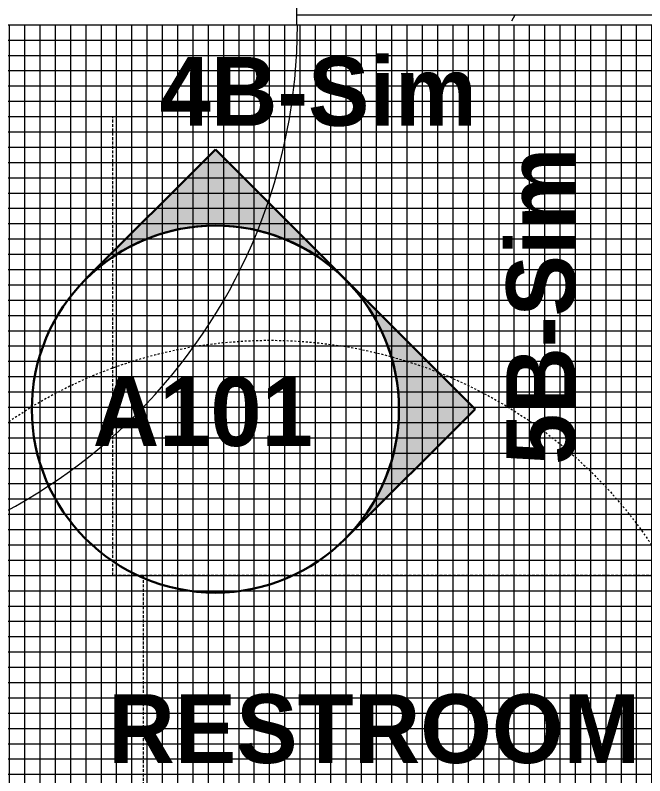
# Model space of a CAD drawing. Header units: inches. Extents: x -2767 to -1978, y 10471 to 10920.
# Drawn here: x -2155.01 to -2113.85, y 10563.03 to 10612.75 of the extents above; entities that cross this region are included whole.
import ezdxf

# ---------------------------------------------------------------- set-up
doc = ezdxf.new("R2010")
doc.units = ezdxf.units.IN
doc.header["$MEASUREMENT"] = 0
doc.linetypes.add('Dash', pattern=[0.25, 0.125, -0.125])
doc.linetypes.add('Hidden', pattern=[0.28125, 0.1875, -0.09375])
for name, color, linetype, lineweight in [('A-AREA-IDEN-1', 2, 'Continuous', 9), ('A-DOOR', 31, 'Continuous', 9), ('A-FLOR-PATT', 8, 'Continuous', 9), ('A-GENM', 5, 'Continuous', 9), ('A-GENM-HDLN', 13, 'Dash', 9), ('A-WALL', 113, 'Continuous', 9), ('A-WALL-PATT-3', 111, 'Continuous', 9), ('G-ANNO-SYMB-1', 111, 'Continuous', 30), ('G-ANNO-SYMB-2', 111, 'Continuous', 9), ('P-SANR-FIXT', 6, 'Continuous', 9), ('P-SANR-FIXT-1', 6, 'Hidden', 9)]:
    doc.layers.add(name, color=color, linetype=linetype, lineweight=lineweight)
doc.styles.add('Century Gothic_B', font='', dxfattribs={"height": 4.5})
doc.styles.get('Century Gothic_B').set_extended_font_data('Century Gothic', bold=True)

# ---------------------------------------------------------------- blocks, each defined once
blk = doc.blocks.new('Single-Flush - 36_ x 84_-1691913-FLOOR PLAN - 1ST FLOOR')
at = {"layer": 'A-DOOR'}
for p, q in [((16, 2.375), (16, 38.386)), ((18, 38.386), (16, 38.386)), ((18, 2.375), (18, 38.386)), ((18, 2.375), (16, 2.375))]:
    blk.add_line(p, q, dxfattribs=at)
blk.add_arc((18, 2.375), 36.067, 93.1789, 180, dxfattribs=at)
blk = doc.blocks.new('Plbg-Sink Wall Mounted-UH - Sink-403447-FLOOR PLAN - 1ST FLOOR')
at = {"layer": 'P-SANR-FIXT-1'}
for p, q in [((-15, -58), (-15, -10)), ((15, -10), (15, -58)), ((15, -58), (-15, -58))]:
    blk.add_line(p, q, dxfattribs=at)
blk = doc.blocks.new('Plbg-Toilet Wall Mount FV-UH - _ALL_ADA-395364-FLOOR PLAN - 1ST FLOOR')
at = {"layer": 'P-SANR-FIXT-1'}
for p, q in [((-18, 56), (42, 56)), ((42, 56), (42, 0))]:
    blk.add_line(p, q, dxfattribs=at)
blk = doc.blocks.new('ADA Clearances - 5ft Circle-1602774-FLOOR PLAN - 1ST FLOOR')
at = {"layer": 'A-GENM-HDLN'}
blk.add_circle((0, 0), 30, dxfattribs=at)
blk = doc.blocks.new('Elevation - Filled Arrow-152140-FLOOR PLAN - 1ST FLOOR')
at = {"layer": 'G-ANNO-SYMB-1'}
for start, end in [(360, 180), (180, 360)]:
    blk.add_arc((0, 0), 0.25, start, end, dxfattribs=at)
blk = doc.blocks.new('Elevation - Filled Arrow-151867-FLOOR PLAN - 1ST FLOOR')
at = {"layer": 'G-ANNO-SYMB-2'}
h = blk.add_hatch(color=256, dxfattribs=at)
edge = h.paths.add_edge_path(flags=0)
edge.add_line((0, 0.3536), (0.1768, 0.1768))
edge.add_arc((0, 0), 0.25, 45, 135)
edge.add_line((-0.1768, 0.1768), (0, 0.3536))
at = {"layer": 'G-ANNO-SYMB-1'}
for p, q in [((0, 0.3536), (-0.1768, 0.1768)), ((0.1768, 0.1768), (0, 0.3536))]:
    blk.add_line(p, q, dxfattribs=at)
blk.add_arc((0, 0), 0.25, 45, 135, dxfattribs=at)

msp = doc.modelspace()

# ---------------------------------------------------------------- hatches: boundary and pattern name
at = {"layer": 'A-FLOR-PATT'}
h = msp.add_hatch(dxfattribs=at)
h.set_pattern_fill('FP_5', color=256, style=0, pattern_type=2)
h.set_pattern_definition([(270, (-2132.383, 10564.125), (1, 6e-17), []), (0, (-2132.383, 10564.125), (0, 1), [])])
h.paths.add_polyline_path([(-2174.3826, 10516.12528), (-2090.6326, 10516.12528), (-2090.6326, 10579.12528), (-2108.6326, 10579.12528), (-2108.6326, 10603.12528), (-2090.6326, 10603.12528), (-2090.6326, 10612.12528), (-2174.3826, 10612.12528), (-2174.3826, 10527.3275)], flags=0)
h.paths.add_polyline_path([(-2096.34893, 10525.53199), (-2096.37286, 10525.54823), (-2096.89487, 10525.98874), (-2097.46582, 10526.51531), (-2097.62992, 10526.7121), (-2098.07126, 10527.33643), (-2098.48747, 10528.13222), (-2098.70516, 10528.64219), (-2107.42858, 10526.81041), (-2107.91469, 10526.71372), (-2108.91261, 10526.66133), (-2109.87874, 10526.6288), (-2111.2898, 10526.76663), (-2112.28889, 10526.93535), (-2114.51572, 10527.63393), (-2115.38777, 10527.97075), (-2116.14944, 10528.31479), (-2116.39944, 10528.4352), (-2116.99788, 10528.81278), (-2117.73939, 10529.33684), (-2118.05937, 10529.60762), (-2118.45085, 10529.98082), (-2118.80068, 10530.34119), (-2119.22583, 10530.85628), (-2119.88031, 10531.93573), (-2119.92769, 10532.06956), (-2120.14732, 10532.77959), (-2120.17603, 10532.86302), (-2120.29758, 10533.39378), (-2120.31995, 10534.33776), (-2120.29758, 10534.85679), (-2120.10884, 10535.58284), (-2119.95302, 10536.09032), (-2119.85195, 10536.37348), (-2119.69611, 10536.64639), (-2119.07975, 10537.59217), (-2118.48927, 10538.23213), (-2117.84354, 10538.83399), (-2117.21661, 10539.29095), (-2116.39682, 10539.81692), (-2116.17504, 10539.92508), (-2115.44354, 10540.25293), (-2115.07065, 10540.40896), (-2113.74331, 10540.88873), (-2111.91649, 10541.39046), (-2110.7168, 10541.54114), (-2109.73802, 10541.62177), (-2108.36286, 10541.57821), (-2107.87283, 10541.52852), (-2105.02378, 10540.95144), (-2098.70365, 10539.60805), (-2098.59692, 10539.87901), (-2098.472, 10540.15908), (-2098.35121, 10540.41665), (-2097.59097, 10541.71395), (-2097.50705, 10541.69203), (-2096.91288, 10542.273), (-2096.32985, 10542.71857), (-2091.6326, 10542.70234), (-2091.64884, 10525.53199), (-2096.34292, 10525.53199)], flags=0)
at = {"layer": 'A-WALL-PATT-3'}
h = msp.add_hatch(dxfattribs=at)
h.set_pattern_fill('FP_1', color=256, style=0, pattern_type=2)
h.set_pattern_definition([(0, (0, 0), (15.36, 3.84), [0.634, -10.886, 0.634, -10.886, -61.44]), (0, (0, 0), (15.36, 3.84), [-23.04, 0.634, -22.406, 0.634, -10.886, -26.88]), (0, (0, 0), (15.36, 3.84), [-57.6, 0.634, -7.046, 0.634, -18.566]), (120, (5.76, 1.92), (-11.0055376, 11.3821502), [0.634, -10.886, 0.634, -10.886, -61.44]), (120, (5.76, 1.92), (-11.0055376, 11.3821502), [-23.04, 0.634, -22.406, 0.634, -10.886, -26.88]), (120, (5.76, 1.92), (-11.0055376, 11.3821502), [-57.6, 0.634, -7.046, 0.634, -18.566]), (240, (7.68, 9.6), (-4.3544624, -15.2221502), [0.634, -10.886, 0.634, -10.886, -61.44]), (240, (7.68, 9.6), (-4.3544624, -15.2221502), [-23.04, 0.634, -22.406, 0.634, -10.886, -26.88]), (240, (7.68, 9.6), (-4.3544624, -15.2221502), [-57.6, 0.634, -7.046, 0.634, -18.566])])
h.paths.add_polyline_path([(-2090.6326, 10612.12528), (-2090.6326, 10612.75028), (-2136.6326, 10612.75028), (-2136.6326, 10612.12528), (-2114.34401, 10612.12528)], flags=0)
h.paths.add_polyline_path([(-2174.3826, 10612.12528), (-2172.6326, 10612.12528), (-2172.6326, 10612.75028), (-2174.3826, 10612.75028)], flags=0)

# ---------------------------------------------------------------- linework, layer by layer
at = {"layer": 'A-WALL'}
for p, q in [((-2136.6326, 10616.87528), (-2136.6326, 10612.12528)), ((-2090.0076, 10612.75028), (-2136.6326, 10612.75028)), ((-2174.3826, 10612.12528), (-2090.6326, 10612.12528))]:
    msp.add_line(p, q, dxfattribs=at)

# ---------------------------------------------------------------- block references
at = {"layer": 'A-DOOR', "rotation": 180}
msp.add_blockref('Single-Flush - 36_ x 84_-1691913-FLOOR PLAN - 1ST FLOOR', (-2154.6326, 10614.50028), dxfattribs=at)
at = {"layer": 'A-GENM'}
msp.add_blockref('ADA Clearances - 5ft Circle-1602774-FLOOR PLAN - 1ST FLOOR', (-2138.3826, 10561.50028), dxfattribs=at)
at = {"layer": 'G-ANNO-SYMB-1', "xscale": 47.99999999999997, "yscale": 47.99999999999997, "zscale": 47.99999999999997}
for name in ['Elevation - Filled Arrow-151867-FLOOR PLAN - 1ST FLOOR', 'Elevation - Filled Arrow-152140-FLOOR PLAN - 1ST FLOOR']:
    msp.add_blockref(name, (-2141.92467, 10586.99696), dxfattribs=at)
at = {"layer": 'G-ANNO-SYMB-1', "extrusion": (0, 0, -1), "xscale": 47.99999999999997, "yscale": 47.99999999999997, "zscale": 47.99999999999997, "rotation": 89.99999999999955}
msp.add_blockref('Elevation - Filled Arrow-151867-FLOOR PLAN - 1ST FLOOR', (2141.92467, 10586.99696), dxfattribs=at)
at = {"layer": 'P-SANR-FIXT'}
for name, p, rotation in [('Plbg-Sink Wall Mounted-UH - Sink-403447-FLOOR PLAN - 1ST FLOOR', (-2090.6326, 10591.12528), 269.9999999999993), ('Plbg-Toilet Wall Mount FV-UH - _ALL_ADA-395364-FLOOR PLAN - 1ST FLOOR', (-2090.6326, 10534.12528), 89.99999999999962)]:
    msp.add_blockref(name, p, dxfattribs=dict(at, rotation=rotation))

# ---------------------------------------------------------------- texts
at = {"layer": 'A-AREA-IDEN-1', "insert": (-2148.92553, 10568.36123), "char_height": 4.5, "width": 40.4505, "attachment_point": 1, "style": 'Century Gothic_B'}
msp.add_mtext('RESTROOM', dxfattribs=at)
at = {"layer": 'G-ANNO-SYMB-2', "char_height": 4.5, "attachment_point": 1, "style": 'Century Gothic_B'}
for s, insert, width in [('4B-Sim', (-2145.5634, 10610.02215), 25.3005), ('A101', (-2149.9437, 10589.08377), 18.9375)]:
    msp.add_mtext(s, dxfattribs=dict(at, insert=insert, width=width))
at = {"layer": 'G-ANNO-SYMB-2', "insert": (-2122.90183, 10583.35822), "char_height": 4.5, "width": 25.3005, "attachment_point": 1, "rotation": 90, "style": 'Century Gothic_B'}
msp.add_mtext('5B-Sim', dxfattribs=at)

doc.saveas('drawing.dxf')
